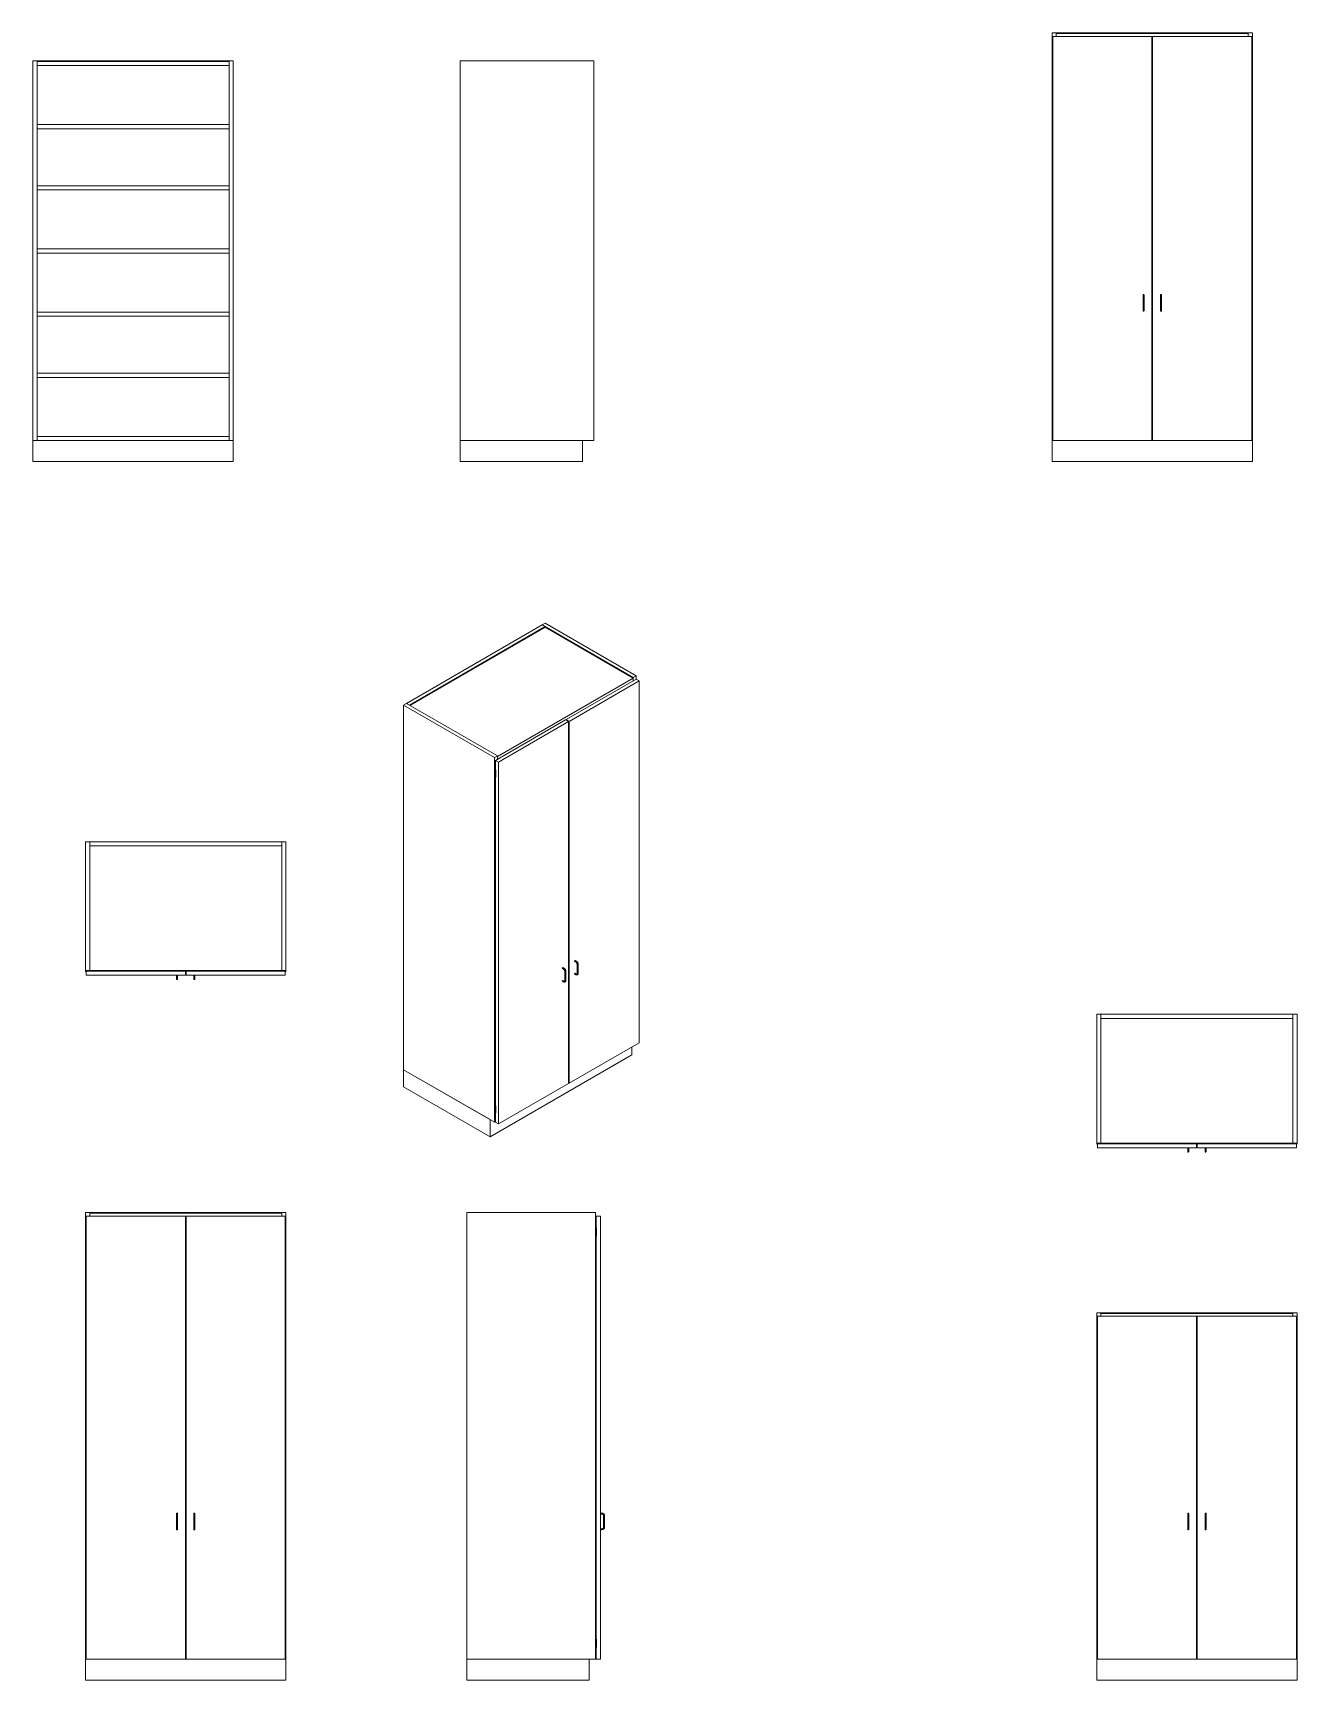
# Model space of a CAD drawing. Header units: millimetres. Extents: x 1475 to 1943, y 1107 to 1697.
# Drawn here: x 1482.5 to 1709.6, y 1106.9 to 1402.9 of the extents above; entities that cross this region are included whole.
import ezdxf

# ---------------------------------------------------------------- set-up
doc = ezdxf.new("R2010")
doc.units = ezdxf.units.MM
doc.layers.add('Standard', color=40, linetype='Continuous')

msp = doc.modelspace()

# ---------------------------------------------------------------- linework, layer by layer
at = {"layer": 'Standard', "linetype": 'Continuous', "lineweight": 0, "extrusion": (0, 1, 0)}
for p, q in [((1666.34, 1402.87), (1665.59, 1402.87)), ((1665.59, 1400.12), (1665.59, 1402.87)), ((1665.59, 1400.12), (1665.59, 1398.62)), ((1665.72, 1400.12), (1665.59, 1400.12)), ((1665.72, 1402.24), (1665.72, 1329.62)), ((1683.53, 1402.24), (1665.72, 1402.24)), ((1666.34, 1402.87), (1700.84, 1402.87)), ((1666.34, 1402.87), (1666.34, 1402.24)), ((1666.34, 1402.74), (1666.34, 1402.24)), ((1700.84, 1402.74), (1666.34, 1402.74)), ((1683.53, 1329.62), (1683.53, 1402.24)), ((1683.65, 1401.99), (1683.53, 1401.99)), ((1683.53, 1401.99), (1683.65, 1401.99)), ((1683.65, 1402.24), (1683.65, 1329.62)), ((1701.47, 1402.24), (1683.65, 1402.24)), ((1701.59, 1402.87), (1700.84, 1402.87)), ((1700.84, 1402.24), (1700.84, 1402.87)), ((1700.84, 1402.24), (1700.84, 1402.74)), ((1701.47, 1329.62), (1701.47, 1402.24)), ((1701.59, 1400.12), (1701.47, 1400.12)), ((1701.59, 1402.87), (1701.59, 1400.12)), ((1701.59, 1398.62), (1701.59, 1400.12)), ((1483.24, 1397.87), (1482.49, 1397.87)), ((1482.49, 1329.62), (1482.49, 1397.87)), ((1483.24, 1397.87), (1517.74, 1397.87)), ((1483.24, 1397.87), (1483.24, 1329.62)), ((1483.24, 1397.74), (1483.24, 1396.99)), ((1517.74, 1397.74), (1483.24, 1397.74)), ((1518.49, 1397.87), (1517.74, 1397.87)), ((1517.74, 1329.62), (1517.74, 1397.87)), ((1517.74, 1396.99), (1517.74, 1397.74)), ((1518.49, 1397.87), (1518.49, 1329.62)), ((1559.24, 1397.87), (1559.24, 1329.62)), ((1583.24, 1397.87), (1559.24, 1397.87)), ((1583.24, 1329.62), (1583.24, 1397.87)), ((1665.59, 1398.62), (1665.72, 1398.62)), ((1665.59, 1333.24), (1665.59, 1398.62)), ((1701.47, 1398.62), (1701.59, 1398.62)), ((1701.59, 1398.62), (1701.59, 1333.24)), ((1483.24, 1396.99), (1517.74, 1396.99)), ((1483.24, 1386.39), (1517.74, 1386.39)), ((1517.74, 1385.64), (1483.24, 1385.64)), ((1483.24, 1375.41), (1517.74, 1375.41)), ((1517.74, 1374.66), (1483.24, 1374.66)), ((1483.24, 1364.06), (1517.74, 1364.06)), ((1517.74, 1363.31), (1483.24, 1363.31)), ((1681.94, 1355.77), (1681.94, 1355.37)), ((1682.12, 1355.37), (1682.12, 1355.77)), ((1685.06, 1355.77), (1685.06, 1355.37)), ((1685.25, 1355.37), (1685.25, 1355.77)), ((1483.24, 1352.7), (1517.74, 1352.7)), ((1681.94, 1353.37), (1681.94, 1355.37)), ((1681.94, 1353.37), (1681.94, 1352.96)), ((1682.12, 1355.37), (1682.12, 1353.37)), ((1682.12, 1352.96), (1682.12, 1353.37)), ((1685.06, 1353.37), (1685.06, 1355.37)), ((1685.06, 1353.37), (1685.06, 1352.96)), ((1685.25, 1355.37), (1685.25, 1353.37)), ((1685.25, 1352.96), (1685.25, 1353.37)), ((1517.74, 1351.95), (1483.24, 1351.95)), ((1483.24, 1341.72), (1517.74, 1341.72)), ((1517.74, 1340.97), (1483.24, 1340.97)), ((1665.59, 1333.24), (1665.59, 1331.74)), ((1665.72, 1333.24), (1665.59, 1333.24)), ((1701.59, 1333.24), (1701.47, 1333.24)), ((1701.59, 1331.74), (1701.59, 1333.24)), ((1482.49, 1325.87), (1482.49, 1329.62)), ((1483.24, 1329.62), (1482.49, 1329.62)), ((1483.24, 1330.37), (1483.24, 1329.62)), ((1517.74, 1330.37), (1483.24, 1330.37)), ((1483.24, 1329.62), (1517.74, 1329.62)), ((1517.74, 1329.62), (1517.74, 1330.37)), ((1518.49, 1329.62), (1517.74, 1329.62)), ((1518.49, 1325.87), (1518.49, 1329.62)), ((1559.24, 1329.62), (1581.24, 1329.62)), ((1559.24, 1325.87), (1559.24, 1329.62)), ((1559.24, 1329.62), (1583.24, 1329.62)), ((1581.24, 1325.87), (1581.24, 1329.62)), ((1665.59, 1331.74), (1665.72, 1331.74)), ((1665.59, 1329.62), (1665.59, 1331.74)), ((1665.59, 1325.87), (1665.59, 1329.62)), ((1665.72, 1329.62), (1665.59, 1329.62)), ((1665.72, 1329.62), (1683.53, 1329.62)), ((1683.53, 1330.37), (1683.65, 1330.37)), ((1683.65, 1330.37), (1683.53, 1330.37)), ((1683.53, 1329.62), (1683.65, 1329.62)), ((1683.65, 1329.62), (1701.47, 1329.62)), ((1701.47, 1331.74), (1701.59, 1331.74)), ((1701.59, 1329.62), (1701.47, 1329.62)), ((1701.59, 1331.74), (1701.59, 1329.62)), ((1701.59, 1325.87), (1701.59, 1329.62)), ((1518.49, 1325.87), (1482.49, 1325.87)), ((1581.24, 1325.87), (1559.24, 1325.87)), ((1701.59, 1325.87), (1665.59, 1325.87)), ((1492.68, 1190.89), (1491.93, 1190.89)), ((1491.93, 1188.14), (1491.93, 1190.89)), ((1492.05, 1190.26), (1492.05, 1110.64)), ((1509.87, 1190.26), (1492.05, 1190.26)), ((1492.68, 1190.89), (1527.18, 1190.89)), ((1492.68, 1190.89), (1492.68, 1190.26)), ((1492.68, 1190.76), (1492.68, 1190.26)), ((1527.18, 1190.76), (1492.68, 1190.76)), ((1509.87, 1110.64), (1509.87, 1190.26)), ((1509.87, 1190.01), (1509.99, 1190.01)), ((1509.99, 1190.26), (1509.99, 1110.64)), ((1527.8, 1190.26), (1509.99, 1190.26)), ((1527.93, 1190.89), (1527.18, 1190.89)), ((1527.18, 1190.26), (1527.18, 1190.89)), ((1527.18, 1190.26), (1527.18, 1190.76)), ((1527.8, 1110.64), (1527.8, 1190.26)), ((1527.93, 1190.89), (1527.93, 1188.14)), ((1560.44, 1190.89), (1560.44, 1110.64)), ((1583.56, 1190.89), (1560.44, 1190.89)), ((1583.56, 1110.64), (1583.56, 1190.89)), ((1583.69, 1190.26), (1584.44, 1190.26)), ((1583.69, 1188.14), (1583.69, 1190.26)), ((1584.44, 1190.26), (1584.44, 1110.64)), ((1491.93, 1188.14), (1491.93, 1186.64)), ((1492.05, 1188.14), (1491.93, 1188.14)), ((1527.93, 1188.14), (1527.8, 1188.14)), ((1527.93, 1186.64), (1527.93, 1188.14)), ((1583.56, 1188.14), (1583.69, 1188.14)), ((1583.56, 1186.64), (1583.56, 1188.14)), ((1583.69, 1188.14), (1583.69, 1186.64)), ((1583.75, 1188.14), (1583.69, 1188.14)), ((1583.75, 1186.64), (1583.75, 1188.14)), ((1491.93, 1186.64), (1492.05, 1186.64)), ((1491.93, 1114.26), (1491.93, 1186.64)), ((1527.8, 1186.64), (1527.93, 1186.64)), ((1527.93, 1186.64), (1527.93, 1114.26)), ((1583.69, 1186.64), (1583.56, 1186.64)), ((1583.69, 1186.64), (1583.75, 1186.64)), ((1583.69, 1114.26), (1583.69, 1186.64)), ((1509.99, 1177.28), (1509.87, 1177.28)), ((1509.87, 1176.53), (1509.99, 1176.53)), ((1674.36, 1172.89), (1673.61, 1172.89)), ((1673.61, 1170.14), (1673.61, 1172.89)), ((1673.74, 1172.26), (1673.74, 1110.64)), ((1691.55, 1172.26), (1673.74, 1172.26)), ((1674.36, 1172.89), (1674.36, 1172.26)), ((1674.36, 1172.89), (1708.86, 1172.89)), ((1674.36, 1172.76), (1674.36, 1172.26)), ((1708.86, 1172.76), (1674.36, 1172.76)), ((1691.55, 1110.64), (1691.55, 1172.26)), ((1691.68, 1172.26), (1691.68, 1110.64)), ((1709.49, 1172.26), (1691.68, 1172.26)), ((1709.61, 1172.89), (1708.86, 1172.89)), ((1708.86, 1172.26), (1708.86, 1172.89)), ((1708.86, 1172.26), (1708.86, 1172.76)), ((1709.49, 1110.64), (1709.49, 1172.26)), ((1709.61, 1172.89), (1709.61, 1170.14)), ((1673.61, 1170.14), (1673.61, 1168.64)), ((1673.74, 1170.14), (1673.61, 1170.14)), ((1691.68, 1172.01), (1691.55, 1172.01)), ((1691.55, 1172.01), (1691.68, 1172.01)), ((1709.61, 1170.14), (1709.49, 1170.14)), ((1709.61, 1168.64), (1709.61, 1170.14)), ((1673.61, 1114.26), (1673.61, 1168.64)), ((1673.61, 1168.64), (1673.74, 1168.64)), ((1709.49, 1168.64), (1709.61, 1168.64)), ((1709.61, 1168.64), (1709.61, 1114.26)), ((1509.99, 1164.18), (1509.87, 1164.18)), ((1509.87, 1163.43), (1509.99, 1163.43)), ((1509.99, 1151.07), (1509.87, 1151.07)), ((1509.87, 1150.32), (1509.99, 1150.32)), ((1508.27, 1136.79), (1508.27, 1136.39)), ((1508.46, 1136.39), (1508.46, 1136.79)), ((1509.99, 1137.97), (1509.87, 1137.97)), ((1509.87, 1137.22), (1509.99, 1137.22)), ((1511.4, 1136.79), (1511.4, 1136.39)), ((1511.58, 1136.39), (1511.58, 1136.79)), ((1584.44, 1136.89), (1584.69, 1136.89)), ((1584.69, 1136.79), (1584.44, 1136.79)), ((1584.44, 1136.7), (1584.69, 1136.7)), ((1689.96, 1136.79), (1689.96, 1136.39)), ((1690.15, 1136.39), (1690.15, 1136.79)), ((1693.08, 1136.79), (1693.08, 1136.39)), ((1693.27, 1136.39), (1693.27, 1136.79)), ((1508.27, 1134.39), (1508.27, 1136.39)), ((1508.27, 1134.39), (1508.27, 1133.98)), ((1508.46, 1136.39), (1508.46, 1134.39)), ((1508.46, 1133.98), (1508.46, 1134.39)), ((1511.4, 1134.39), (1511.4, 1136.39)), ((1511.4, 1134.39), (1511.4, 1133.98)), ((1511.58, 1136.39), (1511.58, 1134.39)), ((1511.58, 1133.98), (1511.58, 1134.39)), ((1584.69, 1134.07), (1584.44, 1134.07)), ((1584.44, 1133.98), (1584.69, 1133.98)), ((1584.69, 1133.89), (1584.44, 1133.89)), ((1585, 1136.39), (1585, 1134.39)), ((1585.09, 1134.39), (1585.09, 1136.39)), ((1585.19, 1136.39), (1585.19, 1134.39)), ((1689.96, 1134.39), (1689.96, 1136.39)), ((1689.96, 1134.39), (1689.96, 1133.98)), ((1690.15, 1136.39), (1690.15, 1134.39)), ((1690.15, 1133.98), (1690.15, 1134.39)), ((1693.08, 1134.39), (1693.08, 1136.39)), ((1693.08, 1134.39), (1693.08, 1133.98)), ((1693.27, 1136.39), (1693.27, 1134.39)), ((1693.27, 1133.98), (1693.27, 1134.39)), ((1509.99, 1124.86), (1509.87, 1124.86)), ((1509.87, 1124.11), (1509.99, 1124.11)), ((1491.93, 1114.26), (1491.93, 1112.76)), ((1492.05, 1114.26), (1491.93, 1114.26)), ((1527.93, 1114.26), (1527.8, 1114.26)), ((1527.93, 1112.76), (1527.93, 1114.26)), ((1583.56, 1114.26), (1583.69, 1114.26)), ((1583.56, 1112.76), (1583.56, 1114.26)), ((1583.69, 1114.26), (1583.69, 1112.76)), ((1583.75, 1114.26), (1583.69, 1114.26)), ((1583.75, 1112.76), (1583.75, 1114.26)), ((1673.61, 1114.26), (1673.61, 1112.76)), ((1673.74, 1114.26), (1673.61, 1114.26)), ((1709.61, 1114.26), (1709.49, 1114.26)), ((1709.61, 1112.76), (1709.61, 1114.26)), ((1491.93, 1112.76), (1492.05, 1112.76)), ((1491.93, 1110.64), (1491.93, 1112.76)), ((1491.93, 1106.89), (1491.93, 1110.64)), ((1492.05, 1110.64), (1491.93, 1110.64)), ((1492.05, 1110.64), (1509.87, 1110.64)), ((1509.99, 1111.39), (1509.87, 1111.39)), ((1509.87, 1110.64), (1509.99, 1110.64)), ((1509.99, 1110.64), (1527.8, 1110.64)), ((1527.8, 1112.76), (1527.93, 1112.76)), ((1527.93, 1110.64), (1527.8, 1110.64)), ((1527.93, 1112.76), (1527.93, 1110.64)), ((1527.93, 1106.89), (1527.93, 1110.64)), ((1560.44, 1110.64), (1582.44, 1110.64)), ((1560.44, 1106.89), (1560.44, 1110.64)), ((1560.44, 1110.64), (1583.56, 1110.64)), ((1582.44, 1106.89), (1582.44, 1110.64)), ((1583.69, 1112.76), (1583.56, 1112.76)), ((1583.69, 1112.76), (1583.75, 1112.76)), ((1583.69, 1110.64), (1583.69, 1112.76)), ((1583.69, 1110.64), (1584.44, 1110.64)), ((1673.61, 1110.64), (1673.61, 1112.76)), ((1673.61, 1112.76), (1673.74, 1112.76)), ((1673.74, 1110.64), (1673.61, 1110.64)), ((1673.61, 1106.89), (1673.61, 1110.64)), ((1673.74, 1110.64), (1691.55, 1110.64)), ((1691.55, 1111.39), (1691.68, 1111.39)), ((1691.68, 1111.39), (1691.55, 1111.39)), ((1691.55, 1110.64), (1691.68, 1110.64)), ((1691.68, 1110.64), (1709.49, 1110.64)), ((1709.49, 1112.76), (1709.61, 1112.76)), ((1709.61, 1110.64), (1709.49, 1110.64)), ((1709.61, 1112.76), (1709.61, 1110.64)), ((1709.61, 1106.89), (1709.61, 1110.64)), ((1527.93, 1106.89), (1491.93, 1106.89)), ((1582.44, 1106.89), (1560.44, 1106.89)), ((1709.61, 1106.89), (1673.61, 1106.89))]:
    msp.add_line(p, q, dxfattribs=at)
at = {"layer": 'Standard', "linetype": 'Continuous', "lineweight": 0, "extrusion": (-5.55112e-17, 0.816497, 0.57735)}
for p, q in [((1574.01, 1296.48), (1549.61, 1282.4)), ((1574.01, 1296.48), (1574.54, 1296.79)), ((1574.54, 1296.18), (1574.01, 1296.48)), ((1590.36, 1287.04), (1574.01, 1296.48)), ((1574.54, 1296.79), (1590.89, 1287.35)), ((1550.14, 1282.09), (1574.54, 1296.18)), ((1550.23, 1282.04), (1574.54, 1296.08)), ((1574.54, 1296.08), (1574.54, 1296.18)), ((1590.36, 1286.94), (1574.54, 1296.08)), ((1590.36, 1286.94), (1565.96, 1272.86)), ((1578.29, 1279.47), (1590.89, 1286.74)), ((1591.42, 1286.43), (1578.82, 1279.16)), ((1590.89, 1287.35), (1590.36, 1287.04)), ((1590.36, 1286.43), (1590.36, 1287.04)), ((1590.36, 1286.43), (1590.36, 1286.94)), ((1590.89, 1287.35), (1590.89, 1286.74)), ((1591.42, 1286.43), (1590.89, 1286.74)), ((1591.42, 1221.42), (1591.42, 1286.43)), ((1549.61, 1282.4), (1549.08, 1282.09)), ((1549.08, 1282.09), (1549.08, 1216.57)), ((1565.43, 1272.65), (1549.08, 1282.09)), ((1549.61, 1282.4), (1550.14, 1282.09)), ((1549.61, 1282.4), (1565.96, 1272.96)), ((1565.61, 1272.14), (1578.2, 1279.41)), ((1578.73, 1279.11), (1566.14, 1271.84)), ((1578.73, 1279.11), (1578.2, 1279.41)), ((1578.29, 1279.47), (1578.82, 1279.16)), ((1578.29, 1279.36), (1578.29, 1279.47)), ((1578.73, 1214.09), (1578.73, 1279.11)), ((1578.82, 1279.16), (1578.82, 1214.15)), ((1565.96, 1272.96), (1565.43, 1272.65)), ((1565.96, 1272.96), (1565.96, 1272.35)), ((1565.96, 1272.86), (1565.96, 1272.35)), ((1565.43, 1207.13), (1565.43, 1272.65)), ((1565.61, 1270.51), (1565.43, 1270.41)), ((1565.43, 1270.41), (1565.52, 1270.36)), ((1565.43, 1269.18), (1565.43, 1270.41)), ((1565.52, 1270.36), (1565.52, 1269.13)), ((1565.61, 1272.14), (1566.14, 1271.84)), ((1565.61, 1270.41), (1565.61, 1272.14)), ((1565.63, 1269.16), (1565.63, 1270.38)), ((1566.14, 1271.84), (1566.14, 1206.82)), ((1565.52, 1269.13), (1565.43, 1269.18)), ((1565.61, 1210.09), (1565.61, 1269.13)), ((1577.78, 1234.7), (1577.61, 1234.8)), ((1577.63, 1234.76), (1577.8, 1234.66)), ((1577.72, 1234.92), (1577.9, 1234.82)), ((1579.99, 1235.97), (1579.82, 1236.08)), ((1579.84, 1236.03), (1580.01, 1235.93)), ((1579.93, 1236.2), (1580.11, 1236.09)), ((1580.25, 1235.51), (1580.25, 1233.88)), ((1580.28, 1233.84), (1580.28, 1235.48)), ((1580.44, 1235.51), (1580.44, 1233.88)), ((1577.61, 1232.5), (1577.78, 1232.4)), ((1577.8, 1232.36), (1577.63, 1232.46)), ((1577.9, 1232.52), (1577.72, 1232.62)), ((1578.04, 1234.24), (1578.04, 1232.61)), ((1578.07, 1232.57), (1578.07, 1234.2)), ((1578.23, 1234.24), (1578.23, 1232.61)), ((1579.82, 1233.78), (1579.99, 1233.68)), ((1580.01, 1233.63), (1579.84, 1233.74)), ((1580.11, 1233.8), (1579.93, 1233.9)), ((1578.82, 1214.15), (1591.42, 1221.42)), ((1590.09, 1219.22), (1590.09, 1220.65)), ((1549.08, 1216.57), (1564.64, 1207.59)), ((1549.08, 1213.51), (1549.08, 1216.57)), ((1549.08, 1216.57), (1565.43, 1207.13)), ((1590.09, 1219.22), (1564.64, 1204.53)), ((1566.14, 1206.82), (1578.73, 1214.09)), ((1578.73, 1214.2), (1578.82, 1214.15)), ((1564.64, 1204.53), (1549.08, 1213.51)), ((1565.61, 1210.19), (1565.43, 1210.09)), ((1565.43, 1210.09), (1565.52, 1210.04)), ((1565.43, 1208.86), (1565.43, 1210.09)), ((1565.52, 1208.81), (1565.43, 1208.86)), ((1565.52, 1210.04), (1565.52, 1208.81)), ((1565.61, 1207.13), (1565.61, 1208.81)), ((1565.63, 1208.84), (1565.63, 1210.06)), ((1564.64, 1204.53), (1564.64, 1207.59)), ((1565.61, 1207.23), (1565.43, 1207.13)), ((1565.61, 1207.13), (1566.14, 1206.82))]:
    msp.add_line(p, q, dxfattribs=at)
at = {"layer": 'Standard', "linetype": 'Continuous', "lineweight": 0}
for p, q in [((1492.68, 1257.53), (1491.93, 1257.53)), ((1491.93, 1234.4), (1491.93, 1257.53)), ((1492.68, 1257.53), (1492.68, 1256.78)), ((1527.18, 1257.53), (1492.68, 1257.53)), ((1492.68, 1257.53), (1492.68, 1234.4)), ((1492.68, 1256.78), (1527.18, 1256.78)), ((1527.18, 1256.78), (1527.18, 1257.53)), ((1527.18, 1234.4), (1527.18, 1257.53)), ((1527.18, 1257.53), (1527.93, 1257.53)), ((1527.93, 1257.53), (1527.93, 1234.4)), ((1491.93, 1234.4), (1491.93, 1234.28)), ((1492.68, 1234.4), (1491.93, 1234.4)), ((1492.05, 1234.28), (1492.05, 1233.53)), ((1492.05, 1234.28), (1509.87, 1234.28)), ((1492.68, 1234.28), (1492.68, 1234.4)), ((1527.18, 1234.4), (1492.68, 1234.4)), ((1509.87, 1233.53), (1509.87, 1234.28)), ((1509.99, 1234.28), (1509.99, 1233.53)), ((1509.99, 1234.28), (1527.8, 1234.28)), ((1527.18, 1234.4), (1527.18, 1234.28)), ((1527.93, 1234.4), (1527.18, 1234.4)), ((1527.8, 1233.53), (1527.8, 1234.28)), ((1527.93, 1234.28), (1527.93, 1234.4)), ((1509.87, 1233.53), (1492.05, 1233.53)), ((1508.27, 1233.28), (1508.27, 1233.53)), ((1508.27, 1233.28), (1508.27, 1232.87)), ((1508.46, 1233.53), (1508.46, 1233.28)), ((1508.46, 1232.87), (1508.46, 1233.28)), ((1527.8, 1233.53), (1509.99, 1233.53)), ((1511.4, 1233.28), (1511.4, 1233.53)), ((1511.4, 1233.28), (1511.4, 1232.87)), ((1511.58, 1233.53), (1511.58, 1233.28)), ((1511.58, 1232.87), (1511.58, 1233.28)), ((1674.36, 1226.52), (1673.61, 1226.52)), ((1673.61, 1203.39), (1673.61, 1226.52)), ((1674.36, 1226.52), (1674.36, 1203.39)), ((1674.36, 1226.52), (1674.36, 1225.77)), ((1708.86, 1226.52), (1674.36, 1226.52)), ((1674.36, 1225.77), (1708.86, 1225.77)), ((1708.86, 1203.39), (1708.86, 1226.52)), ((1708.86, 1226.52), (1709.61, 1226.52)), ((1708.86, 1225.77), (1708.86, 1226.52)), ((1709.61, 1226.52), (1709.61, 1203.39)), ((1674.36, 1203.39), (1673.61, 1203.39)), ((1673.61, 1203.39), (1673.61, 1203.27)), ((1673.74, 1203.27), (1673.74, 1202.52)), ((1673.74, 1203.27), (1691.55, 1203.27)), ((1691.55, 1202.52), (1673.74, 1202.52)), ((1708.86, 1203.39), (1674.36, 1203.39)), ((1674.36, 1203.27), (1674.36, 1203.39)), ((1679.61, 1203.39), (1679.61, 1203.27)), ((1685.61, 1203.27), (1685.61, 1203.39)), ((1689.96, 1202.27), (1689.96, 1202.52)), ((1689.96, 1202.27), (1689.96, 1201.86)), ((1690.15, 1202.52), (1690.15, 1202.27)), ((1690.15, 1201.86), (1690.15, 1202.27)), ((1691.55, 1202.52), (1691.55, 1203.27)), ((1691.68, 1203.27), (1691.68, 1202.52)), ((1691.68, 1203.27), (1709.49, 1203.27)), ((1709.49, 1202.52), (1691.68, 1202.52)), ((1693.08, 1202.27), (1693.08, 1202.52)), ((1693.08, 1202.27), (1693.08, 1201.86)), ((1693.27, 1202.52), (1693.27, 1202.27)), ((1693.27, 1201.86), (1693.27, 1202.27)), ((1709.61, 1203.39), (1708.86, 1203.39)), ((1708.86, 1203.39), (1708.86, 1203.27)), ((1709.49, 1202.52), (1709.49, 1203.27)), ((1709.61, 1203.27), (1709.61, 1203.39))]:
    msp.add_line(p, q, dxfattribs=at)
for centre, radius, start, end in [((1491.99, 1234.28), 0.0625, 180, 0), ((1527.87, 1234.28), 0.0625, 180, 360), ((1673.68, 1203.27), 0.0625, 180, 0), ((1709.55, 1203.27), 0.0625, 180, 360), ((1584.69, 1136.39), 0.313, 0, 90), ((1584.69, 1134.39), 0.313, 270, 0)]:
    msp.add_arc(centre, radius, start, end, dxfattribs=at)
at = {"layer": 'Standard', "linetype": 'Continuous', "lineweight": 0, "extrusion": (0, 0, -1)}
for centre, start, end in [((-1584.69, 1136.39), 90, 180), ((-1584.69, 1134.39), 180, 270)]:
    msp.add_arc(centre, 0.5, start, end, dxfattribs=at)
at = {"layer": 'Standard', "linetype": 'Continuous', "lineweight": 0}
for centre in [(1565.56, 1270.38), (1565.56, 1210.06)]:
    msp.add_ellipse(centre, major_axis=(0.0625, 0), ratio=0.57735, start_param=-2.356194, end_param=0.785398, dxfattribs=at)
at = {"layer": 'Standard', "linetype": 'Continuous', "lineweight": 0, "extrusion": (-5.55112e-17, -5.55112e-17, -1)}
for centre in [(1565.56, 1269.16), (1565.56, 1208.84)]:
    msp.add_ellipse(centre, major_axis=(0.0625, 0), ratio=0.57735, start_param=0, end_param=2.356194, dxfattribs=at)
at = {"layer": 'Standard', "linetype": 'Continuous', "lineweight": 0, "extrusion": (1.11556e-17, 1.85856e-16, -1)}
msp.add_ellipse((1577.67, 1234.84), major_axis=(0.0469, 0.0812), ratio=0.57735, start_param=-2.356194, end_param=0, dxfattribs=at)
at = {"layer": 'Standard', "linetype": 'Continuous', "lineweight": 0, "extrusion": (-2.64407e-16, 1.52656e-16, -1)}
for centre in [(1577.67, 1234.84), (1579.88, 1236.11)]:
    msp.add_ellipse(centre, major_axis=(-0.0469, -0.0812), ratio=0.57735, start_param=0, end_param=0.785398, dxfattribs=at)
at = {"layer": 'Standard', "linetype": 'Continuous', "lineweight": 0, "extrusion": (-1.33067e-16, 2.69122e-16, -1)}
msp.add_ellipse((1579.88, 1236.11), major_axis=(0.0469, 0.0812), ratio=0.57735, start_param=-2.356194, end_param=0, dxfattribs=at)
at = {"layer": 'Standard', "linetype": 'Continuous', "lineweight": 0, "extrusion": (-1.05311e-16, 3.17196e-16, -1)}
msp.add_ellipse((1577.67, 1232.54), major_axis=(0.0469, 0.0812), ratio=0.57735, start_param=-2.356194, end_param=0, dxfattribs=at)
at = {"layer": 'Standard', "linetype": 'Continuous', "lineweight": 0, "extrusion": (-1.49667e-16, 4.06904e-16, -1)}
msp.add_ellipse((1577.67, 1232.54), major_axis=(-0.0469, -0.0812), ratio=0.57735, start_param=0, end_param=0.785398, dxfattribs=at)
at = {"layer": 'Standard', "linetype": 'Continuous', "lineweight": 0, "extrusion": (-2.32933e-16, 2.62682e-16, -1)}
msp.add_ellipse((1579.88, 1233.82), major_axis=(0.0469, 0.0812), ratio=0.57735, start_param=-2.356194, end_param=0, dxfattribs=at)
at = {"layer": 'Standard', "linetype": 'Continuous', "lineweight": 0, "extrusion": (-2.29215e-16, 3.24633e-16, -1)}
msp.add_ellipse((1579.88, 1233.82), major_axis=(-0.0469, -0.0812), ratio=0.57735, start_param=0, end_param=0.785398, dxfattribs=at)
at = {"layer": 'Standard', "linetype": 'Continuous', "lineweight": 0}
for points in [[(1682.12, 1355.77), (1682.12, 1355.78), (1682.12, 1355.8), (1682.11, 1355.82), (1682.1, 1355.84), (1682.08, 1355.86), (1682.05, 1355.87), (1682.03, 1355.87), (1682.01, 1355.87), (1681.98, 1355.86), (1681.96, 1355.84), (1681.95, 1355.82), (1681.94, 1355.8), (1681.94, 1355.78), (1681.94, 1355.77)], [(1685.25, 1355.77), (1685.25, 1355.78), (1685.25, 1355.8), (1685.24, 1355.82), (1685.22, 1355.84), (1685.2, 1355.86), (1685.18, 1355.87), (1685.15, 1355.87), (1685.13, 1355.87), (1685.11, 1355.86), (1685.09, 1355.84), (1685.07, 1355.82), (1685.06, 1355.8), (1685.06, 1355.78), (1685.06, 1355.77)], [(1682.12, 1355.37), (1682.12, 1355.37), (1682.12, 1355.37), (1682.11, 1355.37), (1682.1, 1355.37), (1682.08, 1355.37), (1682.05, 1355.37), (1682.03, 1355.37), (1682.01, 1355.37), (1681.98, 1355.37), (1681.96, 1355.37), (1681.95, 1355.37), (1681.94, 1355.37), (1681.94, 1355.37), (1681.94, 1355.37)], [(1682.12, 1353.37), (1682.12, 1353.37), (1682.12, 1353.37), (1682.11, 1353.37), (1682.1, 1353.37), (1682.08, 1353.37), (1682.05, 1353.37), (1682.03, 1353.37), (1682.01, 1353.37), (1681.98, 1353.37), (1681.96, 1353.37), (1681.95, 1353.37), (1681.94, 1353.37), (1681.94, 1353.37), (1681.94, 1353.37)], [(1682.12, 1352.96), (1682.12, 1352.95), (1682.12, 1352.94), (1682.11, 1352.91), (1682.1, 1352.89), (1682.08, 1352.88), (1682.05, 1352.87), (1682.03, 1352.87), (1682.01, 1352.87), (1681.98, 1352.88), (1681.96, 1352.89), (1681.95, 1352.91), (1681.94, 1352.94), (1681.94, 1352.95), (1681.94, 1352.96)], [(1685.25, 1355.37), (1685.25, 1355.37), (1685.25, 1355.37), (1685.24, 1355.37), (1685.22, 1355.37), (1685.2, 1355.37), (1685.18, 1355.37), (1685.15, 1355.37), (1685.13, 1355.37), (1685.11, 1355.37), (1685.09, 1355.37), (1685.07, 1355.37), (1685.06, 1355.37), (1685.06, 1355.37), (1685.06, 1355.37)], [(1685.25, 1353.37), (1685.25, 1353.37), (1685.25, 1353.37), (1685.24, 1353.37), (1685.22, 1353.37), (1685.2, 1353.37), (1685.18, 1353.37), (1685.15, 1353.37), (1685.13, 1353.37), (1685.11, 1353.37), (1685.09, 1353.37), (1685.07, 1353.37), (1685.06, 1353.37), (1685.06, 1353.37), (1685.06, 1353.37)], [(1685.25, 1352.96), (1685.25, 1352.95), (1685.25, 1352.94), (1685.24, 1352.91), (1685.22, 1352.89), (1685.2, 1352.88), (1685.18, 1352.87), (1685.15, 1352.87), (1685.13, 1352.87), (1685.11, 1352.88), (1685.09, 1352.89), (1685.07, 1352.91), (1685.06, 1352.94), (1685.06, 1352.95), (1685.06, 1352.96)], [(1577.9, 1234.82), (1577.89, 1234.82), (1577.88, 1234.82), (1577.87, 1234.82), (1577.85, 1234.81), (1577.83, 1234.8), (1577.82, 1234.78), (1577.8, 1234.76), (1577.79, 1234.74), (1577.79, 1234.72), (1577.78, 1234.71), (1577.78, 1234.7)], [(1577.78, 1234.7), (1577.78, 1234.69), (1577.79, 1234.68), (1577.79, 1234.66), (1577.8, 1234.66), (1577.8, 1234.66)], [(1578.07, 1234.2), (1578.06, 1234.31), (1578.01, 1234.5), (1577.87, 1234.64), (1577.78, 1234.7)], [(1580.11, 1236.09), (1580.1, 1236.1), (1580.09, 1236.1), (1580.08, 1236.1), (1580.06, 1236.09), (1580.04, 1236.08), (1580.03, 1236.06), (1580.01, 1236.04), (1580, 1236.02), (1580, 1236), (1579.99, 1235.98), (1579.99, 1235.97)], [(1579.99, 1235.97), (1579.99, 1235.97), (1580, 1235.96), (1580, 1235.94), (1580.01, 1235.93), (1580.01, 1235.93)], [(1580.28, 1235.48), (1580.27, 1235.58), (1580.22, 1235.77), (1580.08, 1235.91), (1579.99, 1235.97)], [(1580.28, 1235.48), (1580.28, 1235.48), (1580.27, 1235.49), (1580.26, 1235.5), (1580.25, 1235.51), (1580.25, 1235.51)], [(1580.44, 1235.51), (1580.44, 1235.51), (1580.44, 1235.5), (1580.43, 1235.49), (1580.41, 1235.48), (1580.39, 1235.47), (1580.37, 1235.46), (1580.35, 1235.46), (1580.32, 1235.46), (1580.3, 1235.47), (1580.29, 1235.47), (1580.28, 1235.48)], [(1508.46, 1233.28), (1508.46, 1233.28), (1508.46, 1233.28), (1508.45, 1233.28), (1508.43, 1233.28), (1508.41, 1233.28), (1508.39, 1233.28), (1508.37, 1233.28), (1508.34, 1233.28), (1508.32, 1233.28), (1508.3, 1233.28), (1508.28, 1233.28), (1508.27, 1233.28), (1508.27, 1233.28), (1508.27, 1233.28)], [(1508.46, 1232.87), (1508.46, 1232.86), (1508.46, 1232.85), (1508.45, 1232.82), (1508.43, 1232.8), (1508.41, 1232.79), (1508.39, 1232.78), (1508.37, 1232.78), (1508.34, 1232.78), (1508.32, 1232.79), (1508.3, 1232.8), (1508.28, 1232.82), (1508.27, 1232.85), (1508.27, 1232.86), (1508.27, 1232.87)], [(1511.58, 1233.28), (1511.58, 1233.28), (1511.58, 1233.28), (1511.57, 1233.28), (1511.56, 1233.28), (1511.54, 1233.28), (1511.51, 1233.28), (1511.49, 1233.28), (1511.47, 1233.28), (1511.44, 1233.28), (1511.42, 1233.28), (1511.41, 1233.28), (1511.4, 1233.28), (1511.4, 1233.28), (1511.4, 1233.28)], [(1511.58, 1232.87), (1511.58, 1232.86), (1511.58, 1232.85), (1511.57, 1232.82), (1511.56, 1232.8), (1511.54, 1232.79), (1511.51, 1232.78), (1511.49, 1232.78), (1511.47, 1232.78), (1511.44, 1232.79), (1511.42, 1232.8), (1511.41, 1232.82), (1511.4, 1232.85), (1511.4, 1232.86), (1511.4, 1232.87)], [(1577.78, 1232.4), (1577.87, 1232.36), (1578.01, 1232.35), (1578.06, 1232.47), (1578.07, 1232.57)], [(1577.78, 1232.4), (1577.78, 1232.41), (1577.79, 1232.42), (1577.79, 1232.45), (1577.8, 1232.47), (1577.82, 1232.49), (1577.83, 1232.51), (1577.85, 1232.52), (1577.87, 1232.53), (1577.88, 1232.53), (1577.89, 1232.52), (1577.9, 1232.52)], [(1577.8, 1232.36), (1577.8, 1232.36), (1577.79, 1232.37), (1577.79, 1232.38), (1577.78, 1232.4), (1577.78, 1232.4)], [(1578.07, 1234.2), (1578.07, 1234.2), (1578.06, 1234.21), (1578.05, 1234.22), (1578.04, 1234.23), (1578.04, 1234.24)], [(1578.07, 1232.57), (1578.07, 1232.57), (1578.06, 1232.58), (1578.05, 1232.59), (1578.04, 1232.6), (1578.04, 1232.61)], [(1578.23, 1234.24), (1578.23, 1234.23), (1578.23, 1234.22), (1578.22, 1234.21), (1578.2, 1234.2), (1578.19, 1234.19), (1578.16, 1234.19), (1578.14, 1234.18), (1578.11, 1234.19), (1578.09, 1234.19), (1578.08, 1234.2), (1578.07, 1234.2)], [(1578.23, 1232.61), (1578.23, 1232.6), (1578.23, 1232.59), (1578.22, 1232.58), (1578.2, 1232.57), (1578.19, 1232.56), (1578.16, 1232.55), (1578.14, 1232.55), (1578.11, 1232.55), (1578.09, 1232.56), (1578.08, 1232.56), (1578.07, 1232.57)], [(1579.99, 1233.68), (1580.08, 1233.64), (1580.22, 1233.62), (1580.27, 1233.75), (1580.28, 1233.84)], [(1579.99, 1233.68), (1579.99, 1233.68), (1580, 1233.7), (1580, 1233.72), (1580.01, 1233.74), (1580.03, 1233.76), (1580.04, 1233.78), (1580.06, 1233.79), (1580.08, 1233.8), (1580.09, 1233.8), (1580.1, 1233.8), (1580.11, 1233.8)], [(1580.01, 1233.63), (1580.01, 1233.64), (1580, 1233.64), (1580, 1233.66), (1579.99, 1233.67), (1579.99, 1233.68)], [(1580.28, 1233.84), (1580.28, 1233.85), (1580.27, 1233.85), (1580.26, 1233.87), (1580.25, 1233.88), (1580.25, 1233.88)], [(1580.44, 1233.88), (1580.44, 1233.88), (1580.44, 1233.87), (1580.43, 1233.85), (1580.41, 1233.84), (1580.39, 1233.83), (1580.37, 1233.83), (1580.35, 1233.83), (1580.32, 1233.83), (1580.3, 1233.83), (1580.29, 1233.84), (1580.28, 1233.84)], [(1690.15, 1202.27), (1690.15, 1202.27), (1690.14, 1202.27), (1690.13, 1202.27), (1690.12, 1202.27), (1690.1, 1202.27), (1690.08, 1202.27), (1690.05, 1202.27), (1690.03, 1202.27), (1690, 1202.27), (1689.98, 1202.27), (1689.97, 1202.27), (1689.96, 1202.27), (1689.96, 1202.27), (1689.96, 1202.27)], [(1690.15, 1201.86), (1690.15, 1201.86), (1690.14, 1201.84), (1690.13, 1201.82), (1690.12, 1201.8), (1690.1, 1201.78), (1690.08, 1201.77), (1690.05, 1201.77), (1690.03, 1201.77), (1690, 1201.78), (1689.98, 1201.8), (1689.97, 1201.82), (1689.96, 1201.84), (1689.96, 1201.86), (1689.96, 1201.86)], [(1693.27, 1202.27), (1693.27, 1202.27), (1693.27, 1202.27), (1693.26, 1202.27), (1693.24, 1202.27), (1693.22, 1202.27), (1693.2, 1202.27), (1693.18, 1202.27), (1693.15, 1202.27), (1693.13, 1202.27), (1693.11, 1202.27), (1693.09, 1202.27), (1693.08, 1202.27), (1693.08, 1202.27), (1693.08, 1202.27)], [(1693.27, 1201.86), (1693.27, 1201.86), (1693.27, 1201.84), (1693.26, 1201.82), (1693.24, 1201.8), (1693.22, 1201.78), (1693.2, 1201.77), (1693.18, 1201.77), (1693.15, 1201.77), (1693.13, 1201.78), (1693.11, 1201.8), (1693.09, 1201.82), (1693.08, 1201.84), (1693.08, 1201.86), (1693.08, 1201.86)], [(1508.46, 1136.79), (1508.46, 1136.8), (1508.46, 1136.82), (1508.45, 1136.84), (1508.43, 1136.86), (1508.41, 1136.87), (1508.39, 1136.88), (1508.37, 1136.89), (1508.34, 1136.88), (1508.32, 1136.87), (1508.3, 1136.86), (1508.28, 1136.84), (1508.27, 1136.82), (1508.27, 1136.8), (1508.27, 1136.79)], [(1511.58, 1136.79), (1511.58, 1136.8), (1511.58, 1136.82), (1511.57, 1136.84), (1511.56, 1136.86), (1511.54, 1136.87), (1511.51, 1136.88), (1511.49, 1136.89), (1511.47, 1136.88), (1511.44, 1136.87), (1511.42, 1136.86), (1511.41, 1136.84), (1511.4, 1136.82), (1511.4, 1136.8), (1511.4, 1136.79)], [(1584.69, 1136.89), (1584.69, 1136.89), (1584.69, 1136.88), (1584.69, 1136.87), (1584.69, 1136.86), (1584.69, 1136.84), (1584.69, 1136.82), (1584.69, 1136.8), (1584.69, 1136.79)], [(1584.69, 1136.79), (1584.69, 1136.78), (1584.69, 1136.77), (1584.69, 1136.74), (1584.69, 1136.72), (1584.69, 1136.71), (1584.69, 1136.7), (1584.69, 1136.7), (1584.69, 1136.7)], [(1585.09, 1136.39), (1585.08, 1136.51), (1585, 1136.7), (1584.81, 1136.78), (1584.69, 1136.79)], [(1690.15, 1136.79), (1690.15, 1136.8), (1690.14, 1136.82), (1690.13, 1136.84), (1690.12, 1136.86), (1690.1, 1136.87), (1690.08, 1136.88), (1690.05, 1136.89), (1690.03, 1136.88), (1690, 1136.87), (1689.98, 1136.86), (1689.97, 1136.84), (1689.96, 1136.82), (1689.96, 1136.8), (1689.96, 1136.79)], [(1693.27, 1136.79), (1693.27, 1136.8), (1693.27, 1136.82), (1693.26, 1136.84), (1693.24, 1136.86), (1693.22, 1136.87), (1693.2, 1136.88), (1693.18, 1136.89), (1693.15, 1136.88), (1693.13, 1136.87), (1693.11, 1136.86), (1693.09, 1136.84), (1693.08, 1136.82), (1693.08, 1136.8), (1693.08, 1136.79)], [(1508.46, 1136.39), (1508.46, 1136.39), (1508.46, 1136.39), (1508.45, 1136.39), (1508.43, 1136.39), (1508.41, 1136.39), (1508.39, 1136.39), (1508.37, 1136.39), (1508.34, 1136.39), (1508.32, 1136.39), (1508.3, 1136.39), (1508.28, 1136.39), (1508.27, 1136.39), (1508.27, 1136.39), (1508.27, 1136.39)], [(1508.46, 1134.39), (1508.46, 1134.39), (1508.46, 1134.39), (1508.45, 1134.39), (1508.43, 1134.39), (1508.41, 1134.39), (1508.39, 1134.39), (1508.37, 1134.39), (1508.34, 1134.39), (1508.32, 1134.39), (1508.3, 1134.39), (1508.28, 1134.39), (1508.27, 1134.39), (1508.27, 1134.39), (1508.27, 1134.39)], [(1508.46, 1133.98), (1508.46, 1133.97), (1508.46, 1133.95), (1508.45, 1133.93), (1508.43, 1133.91), (1508.41, 1133.9), (1508.39, 1133.89), (1508.37, 1133.88), (1508.34, 1133.89), (1508.32, 1133.9), (1508.3, 1133.91), (1508.28, 1133.93), (1508.27, 1133.95), (1508.27, 1133.97), (1508.27, 1133.98)], [(1511.58, 1136.39), (1511.58, 1136.39), (1511.58, 1136.39), (1511.57, 1136.39), (1511.56, 1136.39), (1511.54, 1136.39), (1511.51, 1136.39), (1511.49, 1136.39), (1511.47, 1136.39), (1511.44, 1136.39), (1511.42, 1136.39), (1511.41, 1136.39), (1511.4, 1136.39), (1511.4, 1136.39), (1511.4, 1136.39)], [(1511.58, 1134.39), (1511.58, 1134.39), (1511.58, 1134.39), (1511.57, 1134.39), (1511.56, 1134.39), (1511.54, 1134.39), (1511.51, 1134.39), (1511.49, 1134.39), (1511.47, 1134.39), (1511.44, 1134.39), (1511.42, 1134.39), (1511.41, 1134.39), (1511.4, 1134.39), (1511.4, 1134.39), (1511.4, 1134.39)], [(1511.58, 1133.98), (1511.58, 1133.97), (1511.58, 1133.95), (1511.57, 1133.93), (1511.56, 1133.91), (1511.54, 1133.9), (1511.51, 1133.89), (1511.49, 1133.88), (1511.47, 1133.89), (1511.44, 1133.9), (1511.42, 1133.91), (1511.41, 1133.93), (1511.4, 1133.95), (1511.4, 1133.97), (1511.4, 1133.98)], [(1584.69, 1133.98), (1584.81, 1133.99), (1585, 1134.07), (1585.08, 1134.26), (1585.09, 1134.39)], [(1584.69, 1133.98), (1584.69, 1133.99), (1584.69, 1134), (1584.69, 1134.03), (1584.69, 1134.05), (1584.69, 1134.06), (1584.69, 1134.07), (1584.69, 1134.07), (1584.69, 1134.07)], [(1584.69, 1133.89), (1584.69, 1133.89), (1584.69, 1133.89), (1584.69, 1133.9), (1584.69, 1133.91), (1584.69, 1133.93), (1584.69, 1133.95), (1584.69, 1133.97), (1584.69, 1133.98)], [(1585.09, 1136.39), (1585.08, 1136.39), (1585.07, 1136.39), (1585.04, 1136.39), (1585.02, 1136.39), (1585.01, 1136.39), (1585, 1136.39), (1585, 1136.39), (1585, 1136.39)], [(1585.09, 1134.39), (1585.08, 1134.39), (1585.07, 1134.39), (1585.04, 1134.39), (1585.02, 1134.39), (1585.01, 1134.39), (1585, 1134.39), (1585, 1134.39), (1585, 1134.39)], [(1585.19, 1136.39), (1585.19, 1136.39), (1585.18, 1136.39), (1585.17, 1136.39), (1585.16, 1136.39), (1585.14, 1136.39), (1585.12, 1136.39), (1585.1, 1136.39), (1585.09, 1136.39)], [(1585.19, 1134.39), (1585.19, 1134.39), (1585.18, 1134.39), (1585.17, 1134.39), (1585.16, 1134.39), (1585.14, 1134.39), (1585.12, 1134.39), (1585.1, 1134.39), (1585.09, 1134.39)], [(1690.15, 1136.39), (1690.15, 1136.39), (1690.14, 1136.39), (1690.13, 1136.39), (1690.12, 1136.39), (1690.1, 1136.39), (1690.08, 1136.39), (1690.05, 1136.39), (1690.03, 1136.39), (1690, 1136.39), (1689.98, 1136.39), (1689.97, 1136.39), (1689.96, 1136.39), (1689.96, 1136.39), (1689.96, 1136.39)], [(1690.15, 1134.39), (1690.15, 1134.39), (1690.14, 1134.39), (1690.13, 1134.39), (1690.12, 1134.39), (1690.1, 1134.39), (1690.08, 1134.39), (1690.05, 1134.39), (1690.03, 1134.39), (1690, 1134.39), (1689.98, 1134.39), (1689.97, 1134.39), (1689.96, 1134.39), (1689.96, 1134.39), (1689.96, 1134.39)], [(1690.15, 1133.98), (1690.15, 1133.97), (1690.14, 1133.95), (1690.13, 1133.93), (1690.12, 1133.91), (1690.1, 1133.9), (1690.08, 1133.89), (1690.05, 1133.88), (1690.03, 1133.89), (1690, 1133.9), (1689.98, 1133.91), (1689.97, 1133.93), (1689.96, 1133.95), (1689.96, 1133.97), (1689.96, 1133.98)], [(1693.27, 1136.39), (1693.27, 1136.39), (1693.27, 1136.39), (1693.26, 1136.39), (1693.24, 1136.39), (1693.22, 1136.39), (1693.2, 1136.39), (1693.18, 1136.39), (1693.15, 1136.39), (1693.13, 1136.39), (1693.11, 1136.39), (1693.09, 1136.39), (1693.08, 1136.39), (1693.08, 1136.39), (1693.08, 1136.39)], [(1693.27, 1134.39), (1693.27, 1134.39), (1693.27, 1134.39), (1693.26, 1134.39), (1693.24, 1134.39), (1693.22, 1134.39), (1693.2, 1134.39), (1693.18, 1134.39), (1693.15, 1134.39), (1693.13, 1134.39), (1693.11, 1134.39), (1693.09, 1134.39), (1693.08, 1134.39), (1693.08, 1134.39), (1693.08, 1134.39)], [(1693.27, 1133.98), (1693.27, 1133.97), (1693.27, 1133.95), (1693.26, 1133.93), (1693.24, 1133.91), (1693.22, 1133.9), (1693.2, 1133.89), (1693.18, 1133.88), (1693.15, 1133.89), (1693.13, 1133.9), (1693.11, 1133.91), (1693.09, 1133.93), (1693.08, 1133.95), (1693.08, 1133.97), (1693.08, 1133.98)]]:
    msp.add_open_spline(points, degree=3, dxfattribs=at)
for points, knots in [([(1578.04, 1234.24), (1578.04, 1234.26), (1578.04, 1234.29), (1578.03, 1234.34), (1578.02, 1234.37), (1578, 1234.43), (1577.98, 1234.46), (1577.94, 1234.52), (1577.92, 1234.55), (1577.88, 1234.6), (1577.86, 1234.62), (1577.83, 1234.64), (1577.81, 1234.65), (1577.8, 1234.66)], [4.712389, 4.712389, 4.712389, 4.712389, 4.984635, 4.984635, 5.265735, 5.265735, 5.553582, 5.553582, 5.843109, 5.843109, 6.128803, 6.128803, 6.283185, 6.283185, 6.283185, 6.283185]), ([(1578.23, 1234.24), (1578.23, 1234.28), (1578.23, 1234.33), (1578.2, 1234.42), (1578.19, 1234.46), (1578.15, 1234.55), (1578.12, 1234.59), (1578.07, 1234.67), (1578.04, 1234.71), (1577.97, 1234.77), (1577.93, 1234.8), (1577.9, 1234.82)], [4.712389, 4.712389, 4.712389, 4.712389, 5.026548, 5.026548, 5.340708, 5.340708, 5.654867, 5.654867, 5.969026, 5.969026, 6.283185, 6.283185, 6.283185, 6.283185]), ([(1580.25, 1235.51), (1580.25, 1235.54), (1580.25, 1235.56), (1580.24, 1235.62), (1580.23, 1235.65), (1580.21, 1235.71), (1580.19, 1235.74), (1580.15, 1235.8), (1580.13, 1235.82), (1580.09, 1235.87), (1580.07, 1235.89), (1580.04, 1235.92), (1580.02, 1235.92), (1580.01, 1235.93)], [4.712389, 4.712389, 4.712389, 4.712389, 4.984635, 4.984635, 5.265735, 5.265735, 5.553582, 5.553582, 5.843109, 5.843109, 6.128803, 6.128803, 6.283185, 6.283185, 6.283185, 6.283185]), ([(1580.44, 1235.51), (1580.44, 1235.56), (1580.44, 1235.6), (1580.41, 1235.69), (1580.4, 1235.74), (1580.36, 1235.82), (1580.33, 1235.87), (1580.28, 1235.94), (1580.25, 1235.98), (1580.18, 1236.04), (1580.14, 1236.07), (1580.11, 1236.09)], [4.712389, 4.712389, 4.712389, 4.712389, 5.026548, 5.026548, 5.340708, 5.340708, 5.654867, 5.654867, 5.969026, 5.969026, 6.283185, 6.283185, 6.283185, 6.283185]), ([(1577.8, 1232.36), (1577.84, 1232.34), (1577.88, 1232.32), (1577.96, 1232.31), (1578, 1232.3), (1578.07, 1232.32), (1578.11, 1232.34), (1578.16, 1232.38), (1578.18, 1232.41), (1578.21, 1232.47), (1578.22, 1232.5), (1578.23, 1232.56), (1578.23, 1232.58), (1578.23, 1232.61)], [3.141593, 3.141593, 3.141593, 3.141593, 3.455752, 3.455752, 3.769572, 3.769572, 4.021176, 4.021176, 4.265896, 4.265896, 4.551235, 4.551235, 4.712389, 4.712389, 4.712389, 4.712389]), ([(1577.9, 1232.52), (1577.92, 1232.51), (1577.94, 1232.5), (1577.97, 1232.49), (1577.98, 1232.49), (1578, 1232.5), (1578.01, 1232.5), (1578.02, 1232.51), (1578.02, 1232.52), (1578.04, 1232.54), (1578.04, 1232.56), (1578.04, 1232.59), (1578.04, 1232.6), (1578.04, 1232.61)], [3.141593, 3.141593, 3.141593, 3.141593, 3.413838, 3.413838, 3.690178, 3.690178, 4.004337, 4.004337, 4.318496, 4.318496, 4.615912, 4.615912, 4.712389, 4.712389, 4.712389, 4.712389]), ([(1580.01, 1233.63), (1580.05, 1233.61), (1580.09, 1233.6), (1580.17, 1233.58), (1580.21, 1233.58), (1580.28, 1233.6), (1580.32, 1233.61), (1580.37, 1233.66), (1580.39, 1233.68), (1580.42, 1233.74), (1580.43, 1233.78), (1580.44, 1233.84), (1580.44, 1233.86), (1580.44, 1233.88)], [3.141593, 3.141593, 3.141593, 3.141593, 3.455752, 3.455752, 3.769572, 3.769572, 4.021176, 4.021176, 4.265896, 4.265896, 4.551235, 4.551235, 4.712389, 4.712389, 4.712389, 4.712389]), ([(1580.11, 1233.8), (1580.13, 1233.79), (1580.15, 1233.78), (1580.18, 1233.77), (1580.19, 1233.77), (1580.21, 1233.77), (1580.21, 1233.78), (1580.23, 1233.79), (1580.23, 1233.79), (1580.25, 1233.82), (1580.25, 1233.84), (1580.25, 1233.87), (1580.25, 1233.87), (1580.25, 1233.88)], [3.141593, 3.141593, 3.141593, 3.141593, 3.413838, 3.413838, 3.690178, 3.690178, 4.004337, 4.004337, 4.318496, 4.318496, 4.615912, 4.615912, 4.712389, 4.712389, 4.712389, 4.712389])]:
    msp.add_open_spline(points, degree=3, knots=knots, dxfattribs=at)

doc.saveas('drawing.dxf')
